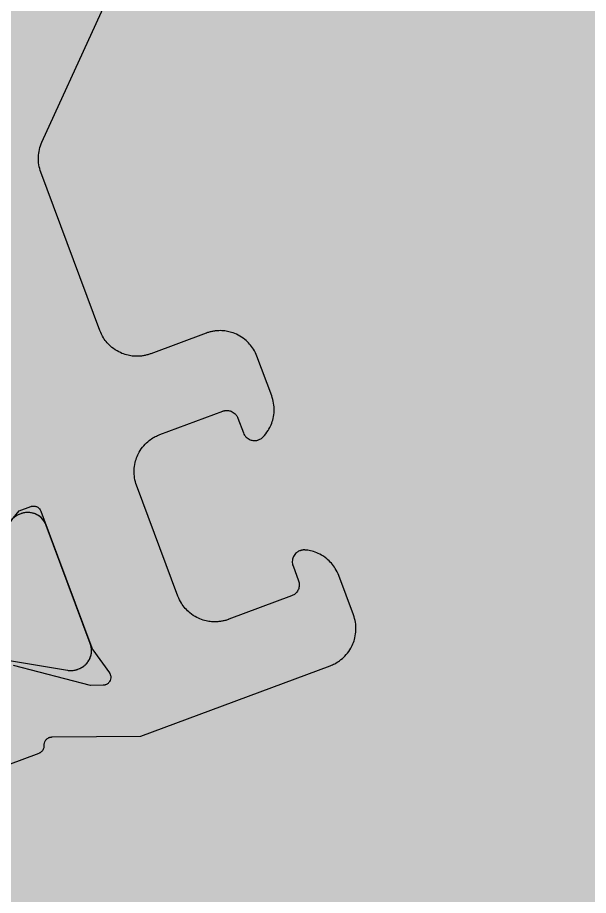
# Model space of a CAD drawing. Extents: x 12199666 to 24617114, y 1197707 to 2548648.
# Drawn here: x 12313688.17 to 12313702.63, y 1247340.9 to 1247363.16 of the extents above; entities that cross this region are included whole.
import ezdxf

# ---------------------------------------------------------------- set-up
doc = ezdxf.new("R2010")
doc.units = 0
doc.header["$LTSCALE"] = 10
doc.header["$MEASUREMENT"] = 0
doc.layers.add('TX-PLAN-T1-F11$0$_EDO-ALUMINIUM-SECTION', color=90, linetype='Continuous', lineweight=30)
for name, color, linetype in [('TX-PLAN-T1-F11$0$F-Alum', 4, 'Continuous'), ('TX-PLAN-T1-F11$0$F_MISC', 8, 'Continuous'), ('TX-PLAN-T1-F11$0$Hatch @ 1', 8, 'Continuous'), ('TX-PLAN-T1-F11$0$INSUL', 173, 'Continuous')]:
    doc.layers.add(name, color=color, linetype=linetype)
pattern_1 = [(90, (-9.9, 423.83), (-6, 4e-16), []), (90, (-9.15, 423.83), (-6, 4e-16), []), (90, (-8.4, 423.83), (-6, 4e-16), []), (90, (-6.15, 423.83), (-6, 4e-16), [])]

# ---------------------------------------------------------------- blocks, each defined once
blk = doc.blocks.new('TX-PLAN-T1-F11$0$A$C455C3A01-flat-4')
at = {"layer": 'TX-PLAN-T1-F11$0$Hatch @ 1'}
h = blk.add_hatch(dxfattribs=at)
h.set_pattern_fill('ACET-2D-M_SYNTHETIC-PISA', color=256, pattern_type=2)
h.set_pattern_definition(pattern_1)
edge = h.paths.add_edge_path()
edge.add_line((-4.834, 1), (-6.623, 2.033))
edge.add_ellipse((-6.873, 1.6), major_axis=(0, 0.5), ratio=1, start_angle=330.0243, end_angle=360.0243)
edge.add_line((-6.873, 2.1), (-6.9, 2.1))
edge.add_ellipse((-6.9, 1.6), major_axis=(0, 0.5), ratio=1, start_angle=0.0243, end_angle=90.0243)
edge.add_line((-7.4, 1.6), (-7.4, -1.6))
edge.add_ellipse((-6.9, -1.6), major_axis=(0, 0.5), ratio=1, start_angle=90.0243, end_angle=180.0243)
edge.add_line((-6.9, -2.1), (-6.873, -2.1))
edge.add_ellipse((-6.873, -1.6), major_axis=(0, 0.5), ratio=1, start_angle=180.0243, end_angle=210.0243)
edge.add_line((-6.623, -2.033), (-4.834, -1))
edge.add_line((-4.834, -1), (4.834, -1))
edge.add_line((4.834, -1), (6.623, -2.033))
edge.add_ellipse((6.873, -1.6), major_axis=(0, 0.5), ratio=1, start_angle=150.0243, end_angle=180.0243)
edge.add_line((6.873, -2.1), (6.9, -2.1))
edge.add_ellipse((6.9, -1.6), major_axis=(0, 0.5), ratio=1, start_angle=180.0243, end_angle=270.0243)
edge.add_line((7.4, -1.6), (7.4, 1.6))
edge.add_ellipse((6.9, 1.6), major_axis=(0, 0.5), ratio=1, start_angle=270.0243, end_angle=360.0243)
edge.add_line((6.9, 2.1), (6.873, 2.1))
edge.add_ellipse((6.873, 1.6), major_axis=(0, 0.5), ratio=1, start_angle=0.0243, end_angle=30.0243)
edge.add_line((6.623, 2.033), (4.834, 1))
edge.add_line((4.834, 1), (-4.834, 1))
at = {"color": 8, "flags": 128}
blk.add_lwpolyline([(-6.623, 2.033, 0.014883), (-6.649, 2.047, 0.036571), (-6.717, 2.075, 0.034751), (-6.784, 2.092, 0.021821), (-6.827, 2.098, 0.022806), (-6.873, 2.1, 0.000105), (-6.873, 2.1), (-6.9, 2.1, 0.022699), (-6.945, 2.098, 0.02182), (-6.989, 2.092, 0.034752), (-7.056, 2.075, 0.036572), (-7.123, 2.047, 0.043988), (-7.198, 2.001, 0.052186), (-7.275, 1.931, 0.082497), (-7.362, 1.792, 0.098699), (-7.4, 1.6, 0.000105), (-7.4, 1.6), (-7.4, -1.6, 0.09859), (-7.362, -1.792, 0.082496), (-7.275, -1.931, 0.052187), (-7.199, -2.001, 0.043988), (-7.124, -2.047, 0.036571), (-7.056, -2.075, 0.034751), (-6.989, -2.092, 0.021821), (-6.946, -2.098, 0.022804), (-6.9, -2.1, 0.000107), (-6.9, -2.1), (-6.873, -2.1, 0.0227), (-6.828, -2.098, 0.021818), (-6.785, -2.092, 0.034754), (-6.717, -2.075, 0.036571), (-6.65, -2.047, 0.015095), (-6.623, -2.033), (-4.834, -1), (4.834, -1), (6.623, -2.033, 0.014884), (6.649, -2.047, 0.036571), (6.717, -2.075, 0.034751), (6.784, -2.092, 0.021821), (6.827, -2.098, 0.022804), (6.873, -2.1, 0.000107), (6.873, -2.1), (6.9, -2.1, 0.0227), (6.945, -2.098, 0.021818), (6.989, -2.092, 0.034754), (7.056, -2.075, 0.036571), (7.123, -2.047, 0.043988), (7.198, -2.001, 0.052185), (7.275, -1.931, 0.082496), (7.362, -1.792, 0.098699), (7.4, -1.6, 0.000106), (7.4, -1.6), (7.4, 1.6, 0.098592), (7.362, 1.792, 0.082496), (7.275, 1.931, 0.052185), (7.199, 2.001, 0.043988), (7.124, 2.047, 0.036571), (7.056, 2.075, 0.034751), (6.989, 2.092, 0.021821), (6.946, 2.098, 0.022806), (6.9, 2.1, 0.000105), (6.9, 2.1), (6.873, 2.1, 0.022699), (6.828, 2.098, 0.02182), (6.785, 2.092, 0.034752), (6.717, 2.075, 0.036572), (6.65, 2.047, 0.015095), (6.623, 2.033), (4.834, 1), (-4.834, 1)], format="xyb", close=True, dxfattribs=at)
blk = doc.blocks.new('TX-PLAN-T1-F11$0$A$C455C3A01-flat-8')
at = {"layer": 'TX-PLAN-T1-F11$0$Hatch @ 1'}
h = blk.add_hatch(dxfattribs=at)
h.set_pattern_fill('ACET-2D-M_SYNTHETIC-PISA', color=256, pattern_type=2)
h.set_pattern_definition(pattern_1)
edge = h.paths.add_edge_path()
edge.add_line((-4.834, 1), (-6.623, 2.033))
edge.add_ellipse((-6.873, 1.6), major_axis=(0.096, 0.491), ratio=1, start_angle=341.073, end_angle=371.073)
edge.add_line((-6.873, 2.1), (-6.9, 2.1))
edge.add_ellipse((-6.9, 1.6), major_axis=(0.096, 0.491), ratio=1, start_angle=11.073, end_angle=101.073)
edge.add_line((-7.4, 1.6), (-7.4, -1.6))
edge.add_ellipse((-6.9, -1.6), major_axis=(0.096, 0.491), ratio=1, start_angle=101.073, end_angle=191.073)
edge.add_line((-6.9, -2.1), (-6.873, -2.1))
edge.add_ellipse((-6.873, -1.6), major_axis=(0.096, 0.491), ratio=1, start_angle=191.073, end_angle=221.073)
edge.add_line((-6.623, -2.033), (-4.834, -1))
edge.add_line((-4.834, -1), (4.834, -1))
edge.add_line((4.834, -1), (6.623, -2.033))
edge.add_ellipse((6.873, -1.6), major_axis=(0.096, 0.491), ratio=1, start_angle=161.073, end_angle=191.073)
edge.add_line((6.873, -2.1), (6.9, -2.1))
edge.add_ellipse((6.9, -1.6), major_axis=(0.096, 0.491), ratio=1, start_angle=191.073, end_angle=281.073)
edge.add_line((7.4, -1.6), (7.4, 1.6))
edge.add_ellipse((6.9, 1.6), major_axis=(0.096, 0.491), ratio=1, start_angle=281.073, end_angle=371.073)
edge.add_line((6.9, 2.1), (6.873, 2.1))
edge.add_ellipse((6.873, 1.6), major_axis=(0.096, 0.491), ratio=1, start_angle=11.073, end_angle=41.073)
edge.add_line((6.623, 2.033), (4.834, 1))
edge.add_line((4.834, 1), (-4.834, 1))
at = {"color": 8, "flags": 128}
blk.add_lwpolyline([(-6.623, 2.033, 0.003228), (-6.629, 2.036, 0.034751), (-6.692, 2.066, 0.021821), (-6.733, 2.08, 0.022806), (-6.777, 2.091, 0.022804), (-6.822, 2.097, 0.021821), (-6.866, 2.1, 0.003696), (-6.873, 2.1), (-6.9, 2.1, 0.031051), (-6.962, 2.096, 0.036572), (-7.034, 2.082, 0.043988), (-7.116, 2.051, 0.052186), (-7.204, 1.997, 0.082497), (-7.316, 1.877, 0.098699), (-7.391, 1.696, 0.048352), (-7.4, 1.6), (-7.4, -1.6, 0.050105), (-7.39, -1.699, 0.082496), (-7.332, -1.853, 0.052187), (-7.27, -1.936, 0.043988), (-7.205, -1.996, 0.036571), (-7.144, -2.036, 0.034751), (-7.082, -2.066, 0.021821), (-7.04, -2.08, 0.022804), (-6.996, -2.091, 0.022806), (-6.951, -2.097, 0.021818), (-6.907, -2.1, 0.003698), (-6.9, -2.1), (-6.873, -2.1, 0.031052), (-6.811, -2.096, 0.036571), (-6.74, -2.082, 0.043988), (-6.657, -2.051, 0.019345), (-6.623, -2.033), (-4.834, -1), (4.834, -1), (6.623, -2.033, 0.003229), (6.629, -2.036, 0.034751), (6.692, -2.066, 0.021821), (6.733, -2.08, 0.022804), (6.777, -2.091, 0.022806), (6.822, -2.097, 0.021818), (6.866, -2.1, 0.003698), (6.873, -2.1), (6.9, -2.1, 0.031052), (6.962, -2.096, 0.036571), (7.034, -2.082, 0.043988), (7.116, -2.051, 0.052185), (7.204, -1.997, 0.082496), (7.316, -1.877, 0.098699), (7.391, -1.696, 0.048352), (7.4, -1.6), (7.4, 1.6, 0.050107), (7.39, 1.699, 0.082496), (7.332, 1.853, 0.052185), (7.27, 1.936, 0.043988), (7.205, 1.996, 0.036571), (7.144, 2.036, 0.034751), (7.082, 2.066, 0.021821), (7.04, 2.08, 0.022806), (6.996, 2.091, 0.022804), (6.951, 2.097, 0.021821), (6.907, 2.1, 0.003696), (6.9, 2.1), (6.873, 2.1, 0.031051), (6.811, 2.096, 0.036572), (6.74, 2.082, 0.043988), (6.657, 2.051, 0.019346), (6.623, 2.033), (4.834, 1), (-4.834, 1)], format="xyb", close=True, dxfattribs=at)
blk = doc.blocks.new('*U195')
at = {"layer": 'TX-PLAN-T1-F11$0$INSUL', "lineweight": 0}
h = blk.add_hatch(dxfattribs=at)
h.set_pattern_fill('岩棉', color=256, scale=60, style=0, pattern_type=2)
h.set_pattern_definition([(171.7889, (31.98, 119.4286), (-403.9210345, 60.0000015), [2.0005, -418.1072]), (146.90866, (33.7337, 118.2857), (-95.0402426, 60.000001), [2.0932, -437.4871]), (132.32733, (35.0349, 116.8571), (-106.920274, 119.9999995), [1.9323, -403.8515]), (114.797, (35.827, 115.143), (-23.76006, 60), [1.8884, -196.3933]), (91.62022, (35.8834, 113.1429), (-11.88003, 360), [2.0008, -418.1672]), (82.824825, (30.05657, 66.85714), (83.160209665, 659.99999822), [46.65104, -9750.0678]), (97.175175, (41.82346, 66.85714), (-83.16021149, 659.999997991), [46.65104, -9750.0678]), (88.37978, (35.9966, 113.1429), (11.880026, 360), [2.0008, -418.1672]), (65.203, (36.053, 115.143), (23.76006, 60), [1.8884, -196.3933]), (47.67267, (36.8452, 116.8571), (106.920274, 120), [1.9323, -403.8515]), (33.09134, (38.1463, 118.2857), (95.040242, 60.000002), [2.0932, -437.4871]), (8.2111, (39.9, 119.4286), (403.921035, 60), [2.0005, -418.1072]), (87.1662, (30, 65.7143), (11.880025, 180), [1.1443, -239.1496]), (103.9014, (30.283, 64.5714), (-47.520122, 180), [1.1773, -246.0642]), (111.6036, (30.735, 63.429), (-11.88003, 60), [1.2292, -63.304]), (122.76135, (31.4709, 62.2857), (-35.640092, 60), [1.359, -284.0386]), (138.29055, (32.4326, 61.4286), (-71.280182, 60.000001), [1.2883, -269.2446]), (152.0035, (33.5074, 60.8571), (-106.920275, 60), [1.2173, -254.4187]), (166.4772, (34.6954, 60.5714), (-237.600608, 60.000002), [1.2219, -255.3723]), (167.07075, (35.94, 60.2857), (-249.48064, 60), [1.277, -266.8823]), (12.92924, (35.94, 60.2857), (249.48064, 60), [1.277, -266.8823]), (13.5228, (37.1846, 60.5714), (237.600609, 60), [1.2219, -255.3723]), (27.9965, (38.3726, 60.8571), (118.800303, 60.000002), [1.2173, -254.4187]), (41.70945, (39.4475, 61.4286), (71.280181, 60.000002), [1.2883, -269.2446]), (57.23865, (40.4092, 62.2857), (118.800303, 180.000001), [1.359, -284.0386]), (68.3964, (41.145, 63.429), (11.88003, 60), [1.2292, -63.304]), (76.0986, (41.5972, 64.5714), (11.88003, 60), [1.1773, -246.0642]), (92.8338, (41.88, 65.7143), (-11.88003, 180), [1.1443, -239.1496])])
h.paths.add_polyline_path([(0, 0), (429.971, 0), (429.971, 60), (0, 60)])
at = {"layer": 'TX-PLAN-T1-F11$0$INSUL'}
blk.add_lwpolyline([(0, 0), (429.971, 0), (429.971, 60), (0, 60)], close=True, dxfattribs=at)
blk = doc.blocks.new('TX-PLAN-T1-F11$0$A$C6BF074A9')
at = {"layer": 'TX-PLAN-T1-F11$0$F-Alum', "flags": 128}
for points in [[(-212.514, 257.85), (-211.542, 259.536), (-211.269, 259.693, -0.003696), (-211.267, 259.694, -0.021821), (-211.251, 259.702, -0.022804), (-211.234, 259.709, -0.022806), (-211.217, 259.714, -0.021821), (-211.2, 259.717, -0.034751), (-211.172, 259.72, -0.036571), (-211.143, 259.718, -0.043988), (-211.109, 259.71, -0.052185), (-211.07, 259.694, -0.082496), (-211.019, 259.652, -0.050107), (-210.996, 259.62), (-209.145, 256.415, 0.050105), (-209.121, 256.383, 0.015388), (-209.113, 256.374), (-208.604, 255.865, -0.015386), (-208.595, 255.856, -0.098699), (-208.556, 255.788, -0.098699), (-208.545, 255.711, -0.082496), (-208.56, 255.647, -0.052185), (-208.58, 255.61, -0.043988), (-208.602, 255.583, -0.036571), (-208.624, 255.564, -0.034754), (-208.648, 255.549, -0.021818), (-208.663, 255.541, -0.022806), (-208.68, 255.534, -0.022804), (-208.698, 255.529, -0.016152), (-208.71, 255.526), (-209.026, 255.471), (-211.027, 255.645, -0.01151)], [(-211.495, 252.711), (-210.02, 253.563, 0.031052), (-210, 253.577, 0.036571), (-209.978, 253.596, 0.043988), (-209.955, 253.623, 0.052185), (-209.936, 253.66, 0.082496), (-209.921, 253.724, 0.059498), (-209.923, 253.771), (-209.927, 253.788, -0.059497), (-209.929, 253.836, -0.082499), (-209.914, 253.9, -0.052185), (-209.895, 253.936, -0.043988), (-209.872, 253.963, -0.036571), (-209.85, 253.983, -0.034751), (-209.827, 253.998, -0.021821), (-209.811, 254.006, -0.022804), (-209.794, 254.012, -0.022806), (-209.777, 254.017, -0.016151), (-209.764, 254.02), (-207.554, 254.41), (-203.116, 256.974, 0.031052), (-203.013, 257.043, 0.036571), (-202.903, 257.139, 0.043988), (-202.791, 257.275, 0.052185), (-202.692, 257.458, 0.082496), (-202.618, 257.777, 0.098699), (-202.67, 258.165, 0.048352), (-202.75, 258.341), (-203.284, 259.265, 0.050107), (-203.401, 259.427, 0.082496), (-203.656, 259.634, 0.052185), (-203.846, 259.717, 0.043988), (-204.018, 259.756, 0.036571), (-204.163, 259.765, 0.016945), (-204.231, 259.761, 0.017796), (-204.252, 259.759, 0.021821), (-204.278, 259.754, 0.022806), (-204.304, 259.746, 0.022804), (-204.33, 259.736, 0.021821), (-204.353, 259.724, 0.034751), (-204.388, 259.702, 0.036571), (-204.421, 259.673, 0.043988), (-204.454, 259.632, 0.052185), (-204.484, 259.577, 0.082499), (-204.506, 259.481, 0.098699), (-204.491, 259.365, 0.048351), (-204.467, 259.312), (-204.266, 258.966, -0.048352), (-204.243, 258.913, -0.098699), (-204.227, 258.797, -0.082496), (-204.249, 258.701, -0.052185), (-204.279, 258.646, -0.043988), (-204.312, 258.606, -0.036571), (-204.345, 258.577, -0.031052), (-204.376, 258.556), (-205.848, 257.706, -0.003698), (-205.861, 257.698, -0.021818), (-205.939, 257.659, -0.022806), (-206.024, 257.626, -0.022804), (-206.111, 257.6, -0.021821), (-206.197, 257.583, -0.034751), (-206.335, 257.572, -0.036571), (-206.481, 257.58, -0.043988), (-206.652, 257.619, -0.052187), (-206.843, 257.702, -0.082496), (-207.098, 257.909, -0.050105), (-207.214, 258.071), (-208.715, 260.669, -0.048352), (-208.795, 260.845, -0.098699), (-208.847, 261.232, -0.082497), (-208.773, 261.551, -0.052186), (-208.674, 261.734, -0.043988), (-208.563, 261.87, -0.036572), (-208.453, 261.967, -0.031051), (-208.349, 262.035), (-206.877, 262.886, -0.003696), (-206.874, 262.888, -0.021821), (-206.85, 262.899, -0.022804), (-206.825, 262.91, -0.022806), (-206.798, 262.917, -0.021821), (-206.773, 262.922, -0.034751), (-206.731, 262.926, -0.036571), (-206.688, 262.923, -0.043988), (-206.636, 262.912, -0.052185), (-206.579, 262.886, -0.082496), (-206.503, 262.825, -0.050107), (-206.468, 262.776), (-206.267, 262.429, 0.050105), (-206.232, 262.381, 0.082496), (-206.156, 262.319, 0.052187), (-206.099, 262.294, 0.043988), (-206.047, 262.282, 0.036571), (-206.004, 262.28, 0.034751), (-205.962, 262.283, 0.021821), (-205.937, 262.288, 0.022804), (-205.91, 262.296, 0.022806), (-205.885, 262.306, 0.021818), (-205.861, 262.318, 0.034754), (-205.827, 262.34, 0.036571), (-205.794, 262.369, 0.043158), (-205.761, 262.409, 0.000829), (-205.759, 262.412, 0.052185), (-205.66, 262.595, 0.082496), (-205.586, 262.914, 0.098699), (-205.638, 263.302, 0.048352), (-205.718, 263.477), (-206.252, 264.402, 0.050107), (-206.369, 264.564, 0.082496), (-206.623, 264.771, 0.052185), (-206.814, 264.854, 0.043988), (-206.985, 264.893, 0.036571), (-207.131, 264.901, 0.034751), (-207.269, 264.89, 0.021821), (-207.355, 264.873, 0.022806), (-207.443, 264.847, 0.022804), (-207.527, 264.814, 0.021821), (-207.605, 264.775, 0.003696), (-207.618, 264.767), (-208.917, 264.017, -0.003698), (-208.93, 264.01, -0.021818), (-209.008, 263.971, -0.022806), (-209.093, 263.937, -0.022804), (-209.18, 263.911, -0.021821), (-209.266, 263.894, -0.034751), (-209.404, 263.883, -0.036571), (-209.55, 263.892, -0.043988), (-209.721, 263.93, -0.052187), (-209.912, 264.014, -0.082496), (-210.166, 264.22, -0.050105), (-210.283, 264.383), (-212.427, 268.094, -0.048352), (-212.507, 268.269, -0.098699), (-212.559, 268.657, -0.049696), (-212.527, 268.852), (-210.815, 275.251, 0.049696)]]:
    blk.add_lwpolyline(points, format="xyb", dxfattribs=at)
at = {"layer": 'TX-PLAN-T1-F11$0$F_MISC', "ltscale": 18000, "extrusion": (6.80052e-07, -9.06782e-07, -1), "xscale": -1, "rotation": 239.9840001645362}
blk.add_blockref('*U195', (-37.879, -68.098, 0), dxfattribs=at)
at = {"layer": 'TX-PLAN-T1-F11$0$F_MISC', "rotation": 30.01599997489868}
for name in ['TX-PLAN-T1-F11$0$A$C455C3A01-flat-4', 'TX-PLAN-T1-F11$0$A$C455C3A01-flat-8']:
    blk.add_blockref(name, (-216.411, 254.2), dxfattribs=at)
blk = doc.blocks.new('*U193')
blk.add_blockref('TX-PLAN-T1-F11$0$A$C6BF074A9', (295.391, -154.941))
blk = doc.blocks.new('TX-PLAN-T1-F11$0$A$C21521A5F')
at = {"rotation": 90}
blk.add_blockref('*U193', (388.717, 16760.22, 0), dxfattribs=at)
blk = doc.blocks.new('TX-PLAN-T1-F11$0$标准层幕墙0118')
at = {"color": 3, "rotation": 270}
blk.add_blockref('TX-PLAN-T1-F11$0$A$C21521A5F', (4239.78, -661.283, 0), dxfattribs=at)
blk = doc.blocks.new('TX-PLAN-T1-F11')
at = {"layer": 'TX-PLAN-T1-F11$0$_EDO-ALUMINIUM-SECTION', "rotation": 350.4236156863823}
blk.add_blockref('TX-PLAN-T1-F11$0$标准层幕墙0118', (12293055.45, 1251790.443), dxfattribs=at)

msp = doc.modelspace()

# ---------------------------------------------------------------- block references
msp.add_blockref('TX-PLAN-T1-F11', (0, 0))

doc.saveas('drawing.dxf')
